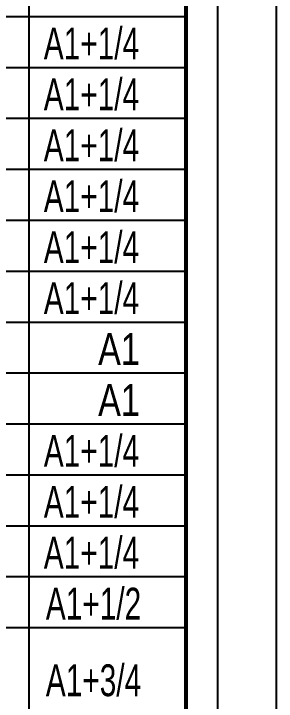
# Paper-space layout 'Layout1' of a CAD drawing. Extents: x 52 to 242751, y 71 to 90516.
# Drawn here: x 46627 to 50745, y 58722 to 69521 of the extents above; entities that cross this region are included whole.
import ezdxf

# ---------------------------------------------------------------- set-up
doc = ezdxf.new("R2010")
doc.units = 0
doc.header["$LTSCALE"] = 10
doc.header["$MEASUREMENT"] = 0
doc.layers.get('0').update_dxf_attribs({"linetype": 'CONTINUOUS'})
doc.layers.add('BORDER', color=7, linetype='CONTINUOUS')
doc.layers.add('PUB_TITLE', color=4, linetype='CONTINUOUS')
doc.styles.add('_HZTXT', font='ros.shx', dxfattribs={"width": 0.8, "bigfont": 'hztxt.shx'})

psp = doc.layouts.get("Layout1")

# ---------------------------------------------------------------- linework, layer by layer
at = {"layer": 'BORDER'}
psp.add_lwpolyline([(50745, 50574), (27219, 50574), (27219, 88465), (50745, 88465)], close=True, dxfattribs=at)
at = {"layer": 'PUB_TITLE'}
for p, q in [((46863, 82243), (46863, 51874)), ((49330, 69474), (30399, 69474)), ((49330, 68674), (30399, 68674)), ((49330, 67874), (30399, 67874)), ((49330, 67074), (30399, 67074)), ((49330, 66274), (30399, 66274)), ((49330, 65474), (30399, 65474)), ((49330, 64674), (30399, 64674)), ((49330, 63874), (30399, 63874)), ((49330, 63074), (30399, 63074)), ((49330, 62274), (30399, 62274)), ((49330, 62274), (30399, 62274)), ((49330, 61474), (30399, 61474)), ((49330, 60674), (30399, 60674)), ((49330, 59874), (30399, 59874))]:
    psp.add_line(p, q, dxfattribs=at)
psp.add_lwpolyline([(49830, 51374), (49830, 87174), (28830, 87174), (28830, 51374)], close=True, dxfattribs=at)
at = {"layer": 'PUB_TITLE', "const_width": 60}
psp.add_lwpolyline([(30399, 51874), (49330, 51874), (30399, 51874), (30399, 86674), (49330, 86674), (49330, 51874)], dxfattribs=at)

# ---------------------------------------------------------------- texts
at = {"style": '_HZTXT'}
for s, width, p in [('A1+1/4', 0.7, (47098, 68805)), ('A1+1/4', 0.7, (47098, 68005)), ('A1+1/4', 0.7, (47098, 67205)), ('A1+1/4', 0.7, (47098, 66405)), ('A1+1/4', 0.7, (47098, 65605)), ('A1+1/4', 0.7, (47098, 64805)), ('A1', 0.8, (47951, 64005)), ('A1', 0.8, (47951, 63205)), ('A1+1/4', 0.7, (47098, 62405)), ('A1+1/4', 0.7, (47098, 61605)), ('A1+1/4', 0.7, (47098, 60805)), ('A1+1/2', 0.7, (47130, 60005)), ('A1+3/4', 0.7, (47130, 58802))]:
    psp.add_text(s, height=500, dxfattribs=dict(at, width=width)).set_placement(p)

doc.saveas('drawing.dxf')
